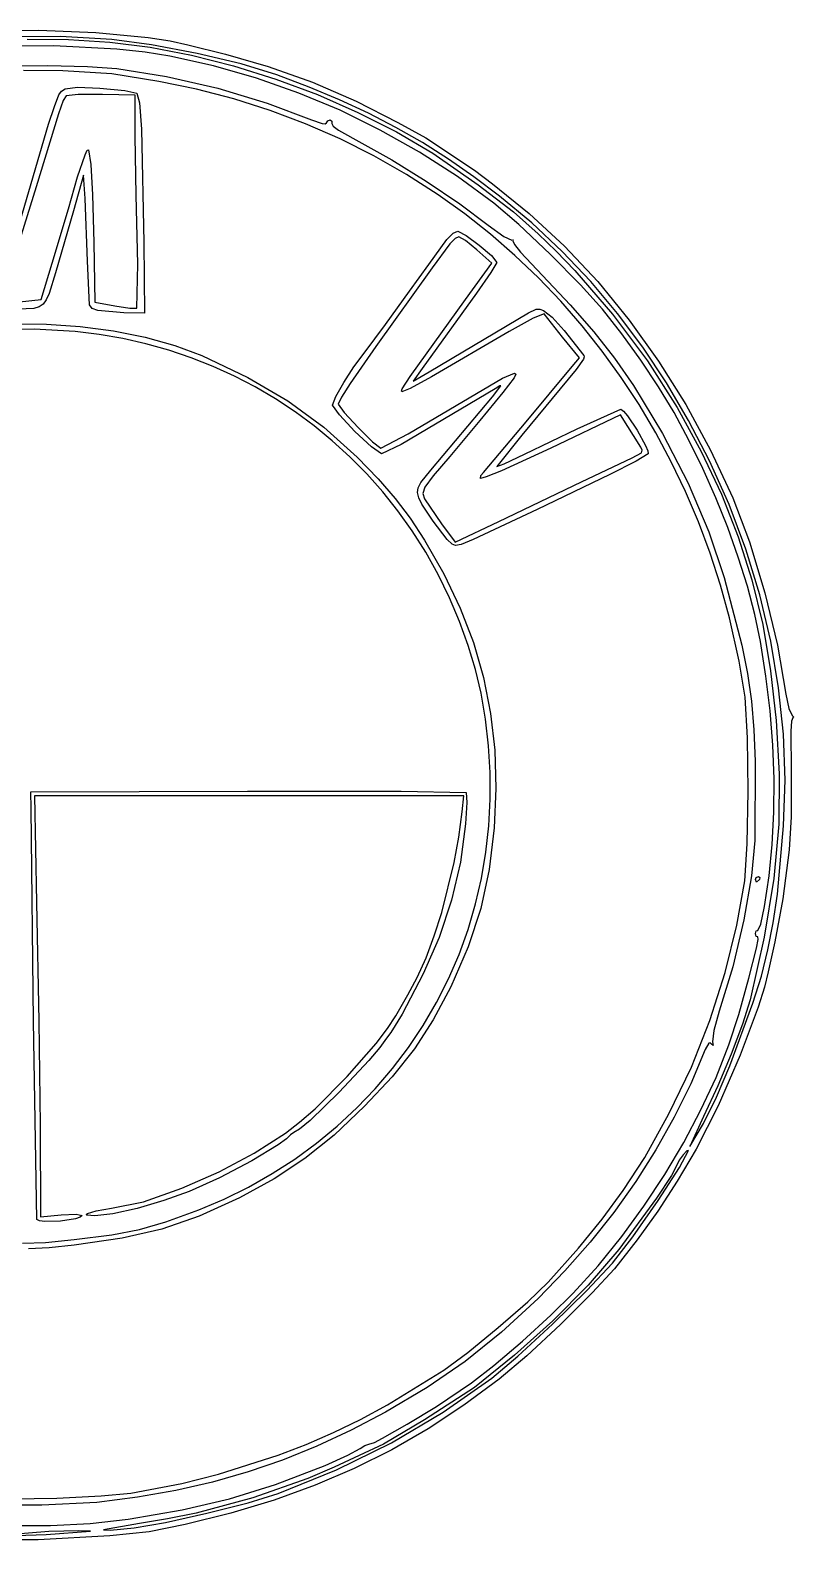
# Model space of a CAD drawing. Extents: x 5 to 198, y 33 to 225.
# Drawn here: x 101 to 197.8, y 33.4 to 224.8 of the extents above; entities that cross this region are included whole.
import ezdxf

# ---------------------------------------------------------------- set-up
doc = ezdxf.new("R2010")
doc.units = 0

msp = doc.modelspace()

# ---------------------------------------------------------------- linework, layer by layer
at = {"layer": 'Image'}
for p, q in [((95.283749, 224.69838), (102.0448, 224.82687)), ((104.795676, 224.032786), (98.03507, 223.999489)), ((102.0448, 224.82687), (109.272549, 224.533867)), ((111.319006, 223.659976), (104.795676, 224.032786)), ((109.272549, 224.533867), (115.92385, 223.8898)), ((103.948161, 222.846852), (96.044589, 222.811675)), ((100.580391, 223.705491), (105.820445, 223.643388)), ((111.932873, 222.409098), (103.948161, 222.846852)), ((105.820445, 223.643388), (111.077793, 223.316503)), ((111.077793, 223.316503), (116.168812, 222.683957)), ((116.358975, 222.98055), (111.319006, 223.659976)), ((115.538089, 222.023452), (111.932873, 222.409098)), ((115.92385, 223.8898), (118.70735, 223.458127)), ((116.168812, 222.683957), (121.42179, 221.674994)), ((122.121082, 221.877313), (116.358975, 222.98055)), ((118.70735, 223.458127), (120.955558, 222.965099)), ((120.955558, 222.965099), (125.718052, 221.777553)), ((98.018291, 220.307228), (103.177467, 220.330077)), ((103.177467, 220.330077), (108.229971, 220.207475)), ((108.229971, 220.207475), (111.959736, 219.951303)), ((118.662507, 221.532269), (115.538089, 222.023452)), ((124.199512, 220.297732), (118.662507, 221.532269)), ((121.42179, 221.674994), (126.759212, 220.316331)), ((127.713508, 220.541812), (122.121082, 221.877313)), ((129.652842, 218.737077), (124.199512, 220.297732)), ((125.718052, 221.777553), (131.136169, 220.237075)), ((126.759212, 220.316331), (132.103564, 218.634683)), ((132.244433, 219.165592), (127.713508, 220.541812)), ((131.136169, 220.237075), (136.740666, 218.221974)), ((105.080578, 219.65478), (100.102583, 219.703432)), ((111.319664, 219.274651), (105.080578, 219.65478)), ((117.251396, 218.33073), (111.319664, 219.274651)), ((111.959736, 219.951303), (118.242619, 218.947007)), ((122.057783, 217.340136), (117.251396, 218.33073)), ((118.242619, 218.947007), (124.733614, 217.454887)), ((135.007235, 216.85722), (129.652842, 218.737077)), ((132.103564, 218.634683), (137.37733, 216.656767)), ((136.340154, 217.618303), (132.244433, 219.165592)), ((104.05389, 215.16878), (104.588918, 216.635924)), ((104.588918, 216.635924), (104.924071, 217.083772)), ((104.924071, 217.083772), (105.3884, 217.374984)), ((105.533576, 216.500014), (105.161186, 215.917394)), ((105.3884, 217.374984), (106.956842, 217.589027)), ((107.054145, 216.678149), (105.533576, 216.500014)), ((106.956842, 217.589027), (109.798749, 217.481119)), ((110.107644, 216.688251), (107.054145, 216.678149)), ((109.798749, 217.481119), (112.950309, 217.197164)), ((114.252779, 216.578701), (110.107644, 216.688251)), ((112.950309, 217.197164), (114.502037, 216.845075)), ((114.273125, 211.396591), (114.252779, 216.578701)), ((114.502037, 216.845075), (114.822735, 215.595629)), ((126.769838, 216.113875), (122.057783, 217.340136)), ((124.733614, 217.454887), (131.00943, 215.586368)), ((140.247432, 214.665072), (135.007235, 216.85722)), ((140.196175, 216.006153), (136.340154, 217.618303)), ((136.740666, 218.221974), (142.301905, 215.823033)), ((137.37733, 216.656767), (142.502995, 214.409297)), ((103.292814, 212.917253), (104.05389, 215.16878)), ((105.161186, 215.917394), (104.531881, 214.201614)), ((114.822735, 215.595629), (115.062606, 212.281387)), ((131.38121, 214.654525), (126.769838, 216.113875)), ((131.00943, 215.586368), (136.64678, 213.452872)), ((135.885547, 212.96466), (131.38121, 214.654525)), ((143.851212, 214.308051), (140.196175, 216.006153)), ((145.358174, 212.167548), (140.247432, 214.665072)), ((142.301905, 215.823033), (147.590247, 213.131031)), ((99.695697, 200.610318), (103.292814, 212.917253)), ((104.531881, 214.201614), (101.708761, 204.979763)), ((140.276498, 211.046857), (135.885547, 212.96466)), ((136.64678, 213.452872), (137.970882, 212.996429)), ((137.970882, 212.996429), (138.356017, 212.965388)), ((138.356017, 212.965388), (138.528258, 213.071534)), ((138.528258, 213.071534), (138.722594, 213.336297)), ((138.722594, 213.336297), (139.014345, 213.446419)), ((139.014345, 213.446419), (139.217243, 213.310532)), ((139.217243, 213.310532), (139.197952, 212.983825)), ((139.197952, 212.983825), (139.373866, 212.654772)), ((139.373866, 212.654772), (140.075007, 212.129255)), ((142.502995, 214.409297), (147.403045, 211.918989)), ((147.343978, 212.502905), (143.851212, 214.308051)), ((150.713188, 210.569623), (147.343978, 212.502905)), ((147.590247, 213.131031), (151.132805, 211.18502)), ((114.404919, 203.921431), (114.273125, 211.396591)), ((115.062606, 212.281387), (115.370274, 197.924216)), ((140.075007, 212.129255), (143.034954, 210.500491)), ((144.547711, 208.903692), (140.276498, 211.046857)), ((150.3242, 209.371562), (145.358174, 212.167548)), ((147.403045, 211.918989), (151.999965, 209.212559)), ((151.132805, 211.18502), (157.291625, 207.094422)), ((106.964644, 206.214485), (107.921575, 209.036702)), ((107.921575, 209.036702), (108.185497, 209.602223)), ((108.185497, 209.602223), (108.351461, 209.658953)), ((108.351461, 209.658953), (108.652319, 207.801983)), ((143.034954, 210.500491), (146.832234, 208.398474)), ((148.692835, 206.53774), (144.547711, 208.903692)), ((155.13025, 206.284027), (150.3242, 209.371562)), ((153.997555, 208.487115), (150.713188, 210.569623)), ((151.999965, 209.212559), (157.759992, 205.20648)), ((108.652319, 207.801983), (108.87918, 203.954504)), ((146.832234, 208.398474), (151.171636, 205.701599)), ((157.235795, 206.234289), (153.997555, 208.487115)), ((157.291625, 207.094422), (159.584676, 205.343292)), ((101.708761, 204.979763), (99.828352, 198.83984)), ((105.804286, 202.157544), (106.964644, 206.214485)), ((107.726395, 206.426937), (106.435449, 201.910995)), ((107.942091, 203.498493), (107.726395, 206.426937)), ((152.705518, 203.951578), (148.692835, 206.53774)), ((151.171636, 205.701599), (155.444656, 202.805065)), ((159.761065, 202.911856), (155.13025, 206.284027)), ((160.466621, 203.790052), (157.235795, 206.234289)), ((157.759992, 205.20648), (162.230506, 201.809434)), ((159.584676, 205.343292), (164.252016, 201.596072)), ((108.21428, 195.551996), (107.942091, 203.498493)), ((108.87918, 203.954504), (109.034001, 197.924216)), ((114.588926, 195.170966), (114.404919, 203.921431)), ((156.075157, 201.532275), (152.705518, 203.951578)), ((164.5635, 200.378569), (160.466621, 203.790052)), ((103.741491, 195.278386), (105.804286, 202.157544)), ((106.435449, 201.910995), (104.184464, 194.043664)), ((155.444656, 202.805065), (159.042791, 200.104067)), ((159.317092, 198.968509), (156.075157, 201.532275)), ((162.907261, 200.207121), (159.761065, 202.911856)), ((162.230506, 201.809434), (165.355689, 198.998769)), ((164.252016, 201.596072), (168.707835, 197.45379)), ((154.57939, 199.076031), (155.173754, 199.335324)), ((155.173754, 199.335324), (156.249629, 198.798116)), ((159.042791, 200.104067), (161.009793, 198.661869)), ((166.888022, 196.444773), (162.907261, 200.207121)), ((168.417903, 196.772191), (164.5635, 200.378569)), ((109.034001, 197.924216), (109.137519, 190.339502)), ((115.370274, 197.924216), (115.471496, 188.928394)), ((151.501252, 195.130844), (153.773247, 198.293504)), ((154.192152, 197.737897), (151.920532, 194.675718)), ((153.773247, 198.293504), (154.57939, 199.076031)), ((154.860283, 198.418882), (154.192152, 197.737897)), ((155.299204, 198.629771), (154.860283, 198.418882)), ((156.164751, 198.13725), (155.299204, 198.629771)), ((157.618134, 196.953101), (156.164751, 198.13725)), ((156.249629, 198.798116), (157.914008, 197.572965)), ((157.914008, 197.572965), (159.443282, 196.239576)), ((162.428354, 196.264589), (159.317092, 198.968509)), ((161.009793, 198.661869), (162.0414, 198.182991)), ((162.0414, 198.182991), (162.222131, 198.243891)), ((162.222131, 198.243891), (162.143405, 198.099459)), ((162.143405, 198.099459), (162.35861, 197.664081)), ((162.35861, 197.664081), (163.139347, 196.693505)), ((165.355689, 198.998769), (167.667045, 196.819906)), ((168.707835, 197.45379), (172.935334, 192.93839)), ((102.334706, 190.692281), (103.741491, 195.278386)), ((108.478469, 189.992708), (108.21428, 195.551996)), ((156.168547, 190.691305), (159.490122, 195.276433)), ((159.490122, 195.276433), (157.618134, 196.953101)), ((160.113842, 195.377657), (159.362537, 194.082849)), ((159.443282, 196.239576), (160.113842, 195.377657)), ((165.405978, 193.424821), (162.428354, 196.264589)), ((163.139347, 196.693505), (165.903854, 193.721378)), ((170.752661, 192.552392), (166.888022, 196.444773)), ((167.667045, 196.819906), (170.043779, 194.358633)), ((172.041306, 192.956453), (168.417903, 196.772191)), ((104.184464, 194.043664), (103.373583, 191.442348)), ((114.46944, 189.556617), (114.588926, 195.170966)), ((151.920532, 194.675718), (144.793703, 184.695066)), ((149.045271, 191.714918), (151.501252, 195.130844)), ((159.362537, 194.082849), (157.556208, 191.487729)), ((168.246998, 190.453516), (165.405978, 193.424821)), ((165.903854, 193.721378), (169.433396, 190.011515)), ((170.043779, 194.358633), (174.80292, 188.826333)), ((103.373583, 191.442348), (103.003454, 190.629371)), ((146.002749, 187.511626), (149.045271, 191.714918)), ((157.556208, 191.487729), (150.670882, 181.928072)), ((173.550494, 189.45756), (170.752661, 192.552392)), ((175.445185, 188.916895), (172.041306, 192.956453)), ((172.935334, 192.93839), (176.917714, 188.071816)), ((101.423428, 189.547665), (99.469645, 189.462962)), ((99.620913, 190.398689), (102.334706, 190.692281)), ((102.079283, 189.731489), (101.423428, 189.547665)), ((102.588989, 190.075571), (102.079283, 189.731489)), ((103.003454, 190.629371), (102.588989, 190.075571)), ((108.819898, 189.554593), (108.478469, 189.992708)), ((109.549799, 189.268525), (108.819898, 189.554593)), ((109.137519, 190.339502), (111.706953, 189.851534)), ((111.706953, 189.851534), (113.578326, 189.563616)), ((113.578326, 189.563616), (114.46944, 189.556617)), ((149.150493, 180.911439), (156.168547, 190.691305)), ((170.948446, 187.35498), (168.246998, 190.453516)), ((169.433396, 190.011515), (172.431219, 186.572483)), ((112.833667, 189.002823), (109.549799, 189.268525)), ((115.471496, 188.928394), (112.833667, 189.002823)), ((151.552828, 181.486579), (164.160268, 188.969594)), ((164.722061, 188.295027), (161.680626, 186.601039)), ((164.160268, 188.969594), (165.121053, 189.43186)), ((166.118863, 188.843275), (164.722061, 188.295027)), ((165.121053, 189.43186), (165.576337, 189.439959)), ((165.576337, 189.439959), (166.050011, 189.281815)), ((166.050011, 189.281815), (167.157918, 188.414145)), ((168.481194, 185.917823), (166.118863, 188.843275)), ((167.157918, 188.414145), (168.655552, 186.723536)), ((176.004707, 186.311439), (173.550494, 189.45756)), ((174.80292, 188.826333), (179.252199, 182.876821)), ((178.641016, 184.639052), (175.445185, 188.916895)), ((176.917714, 188.071816), (180.638178, 182.876013)), ((101.467315, 186.91002), (96.428803, 186.777355)), ((98.73673, 187.590501), (103.009332, 187.556444)), ((106.642189, 186.622), (101.467315, 186.91002)), ((103.009332, 187.556444), (107.299412, 187.255084)), ((109.689189, 186.254771), (106.642189, 186.622)), ((107.299412, 187.255084), (111.511218, 186.696111)), ((112.689983, 185.736581), (109.689189, 186.254771)), ((111.511218, 186.696111), (115.548995, 185.889214)), ((115.64055, 185.069662), (112.689983, 185.736581)), ((115.548995, 185.889214), (119.316989, 184.844083)), ((143.320081, 183.872003), (146.002749, 187.511626)), ((161.680626, 186.601039), (151.856418, 180.865646)), ((170.617906, 183.260026), (168.481194, 185.917823)), ((168.655552, 186.723536), (171.1621, 183.573406)), ((173.507356, 184.133523), (170.948446, 187.35498)), ((172.431219, 186.572483), (175.052531, 183.216599)), ((178.40563, 182.970054), (176.004707, 186.311439)), ((118.536871, 184.256246), (115.64055, 185.069662)), ((121.374923, 183.298567), (118.536871, 184.256246)), ((119.316989, 184.844083), (122.719445, 183.570408)), ((144.793703, 184.695066), (141.517435, 180.036875)), ((142.019241, 182.15122), (143.320081, 183.872003)), ((175.920762, 180.793452), (173.507356, 184.133523)), ((181.640275, 180.108463), (178.641016, 184.639052)), ((124.150687, 182.198856), (121.374923, 183.298567)), ((122.719445, 183.570408), (128.572551, 180.782339)), ((126.860141, 180.959347), (124.150687, 182.198856)), ((140.712076, 180.147321), (142.019241, 182.15122)), ((150.670882, 181.928072), (149.51819, 180.316691)), ((163.85205, 175.150342), (169.687397, 182.193923)), ((169.687397, 182.193923), (170.617906, 183.260026)), ((171.12482, 183.095216), (170.214562, 181.778763)), ((171.21427, 183.389719), (171.12482, 183.095216)), ((171.1621, 183.573406), (171.21427, 183.389719)), ((175.052531, 183.216599), (177.452535, 179.756182)), ((180.645723, 179.589173), (178.40563, 182.970054)), ((179.252199, 182.876821), (183.010704, 176.985051)), ((180.638178, 182.876013), (184.079926, 177.372924)), ((129.499264, 179.582272), (126.860141, 180.959347)), ((128.572551, 180.782339), (133.649141, 177.805766)), ((139.703888, 178.360191), (140.712076, 180.147321)), ((141.517435, 180.036875), (140.422866, 178.29169)), ((148.141001, 179.345335), (149.150493, 180.911439)), ((151.856418, 180.865646), (149.155817, 179.398534)), ((149.51819, 180.316691), (151.552828, 181.486579)), ((157.537557, 178.75395), (160.845871, 180.683007)), ((160.845871, 180.683007), (162.376344, 181.342364)), ((162.329932, 180.739696), (160.907591, 178.88268)), ((162.537689, 181.198304), (162.329932, 180.739696)), ((162.376344, 181.342364), (162.537689, 181.198304)), ((170.214562, 181.778763), (163.323077, 173.471087)), ((178.185697, 177.339075), (175.920762, 180.793452)), ((184.454437, 175.310665), (181.640275, 180.108463)), ((132.064036, 178.069863), (129.499264, 179.582272)), ((134.550436, 176.424353), (132.064036, 178.069863)), ((139.299981, 177.289715), (139.703888, 178.360191)), ((140.422866, 178.29169), (140.005534, 177.41453)), ((159.937455, 179.346848), (148.003915, 172.282575)), ((148.024268, 179.049496), (148.141001, 179.345335)), ((148.075971, 178.947516), (148.024268, 179.049496)), ((149.155817, 179.398534), (148.075971, 178.947516)), ((148.89691, 173.647739), (157.537557, 178.75395)), ((151.762271, 169.021163), (159.600905, 178.324981)), ((160.907591, 178.88268), (157.997178, 175.320181)), ((159.600905, 178.324981), (160.645277, 179.716479)), ((160.49687, 179.710756), (159.937455, 179.346848)), ((160.645277, 179.716479), (160.49687, 179.710756)), ((177.452535, 179.756182), (181.139342, 173.666256)), ((182.617443, 176.324564), (180.645723, 179.589173)), ((133.649141, 177.805766), (138.184949, 174.486286)), ((136.954443, 174.647975), (134.550436, 176.424353)), ((140.173661, 176.036017), (139.299981, 177.289715)), ((140.005534, 177.41453), (140.785235, 176.334269)), ((140.785235, 176.334269), (142.536001, 174.433578)), ((170.340012, 174.259145), (175.859742, 176.757576)), ((175.859742, 176.757576), (176.184885, 176.53321)), ((176.184885, 176.53321), (176.683459, 175.937735)), ((180.299195, 173.774702), (178.185697, 177.339075)), ((184.499228, 172.855145), (182.617443, 176.324564)), ((183.010704, 176.985051), (186.042803, 171.408891)), ((184.079926, 177.372924), (187.22616, 171.584494)), ((139.272036, 172.742962), (136.954443, 174.647975)), ((138.184949, 174.486286), (142.41571, 170.669494)), ((142.147349, 173.944887), (140.173661, 176.036017)), ((142.536001, 174.433578), (144.37533, 172.624404)), ((157.997178, 175.320181), (154.167537, 170.777291)), ((158.435346, 168.754249), (163.85205, 175.150342)), ((163.641617, 171.041228), (170.340012, 174.259145)), ((175.821261, 176.05202), (166.973048, 171.835297)), ((178.392455, 171.966239), (175.821261, 176.05202)), ((176.683459, 175.937735), (177.9159, 174.099179)), ((187.094979, 170.231194), (184.454437, 175.310665)), ((141.499195, 170.711545), (139.272036, 172.742962)), ((144.250015, 171.982026), (142.147349, 173.944887)), ((144.37533, 172.624404), (145.420717, 171.818692)), ((145.420717, 171.818692), (148.89691, 173.647739)), ((163.323077, 173.471087), (160.113842, 169.493283)), ((177.9159, 174.099179), (178.987067, 172.173354)), ((182.258289, 170.10464), (180.299195, 173.774702)), ((181.139342, 173.666256), (184.3768, 167.394639)), ((186.273441, 169.23658), (184.499228, 172.855145)), ((143.631898, 168.555958), (141.499195, 170.711545)), ((142.41571, 170.669494), (145.081526, 167.926477)), ((145.51063, 171.113139), (144.250015, 171.982026)), ((148.003915, 172.282575), (145.51063, 171.113139)), ((154.167537, 170.777291), (152.067659, 168.303483)), ((166.973048, 171.835297), (160.721682, 168.962554)), ((161.08398, 169.826438), (163.641617, 171.041228)), ((170.873551, 167.56321), (177.292385, 170.585137)), ((177.292385, 170.585137), (178.46692, 171.246243)), ((179.326962, 171.091708), (177.798194, 170.169341)), ((178.550425, 171.554452), (178.392455, 171.966239)), ((178.46692, 171.246243), (178.550425, 171.554452)), ((178.987067, 172.173354), (179.284049, 171.468793)), ((179.284049, 171.468793), (179.326962, 171.091708)), ((186.042803, 171.408891), (188.613557, 165.973022)), ((187.22616, 171.584494), (190.060081, 165.532668)), ((145.666125, 166.278433), (143.631898, 168.555958)), ((150.486938, 167.451732), (151.762271, 169.021163)), ((158.110571, 168.353284), (158.435346, 168.754249)), ((160.721682, 168.962554), (158.791408, 168.170618)), ((160.113842, 169.493283), (161.08398, 169.826438)), ((174.453343, 168.486814), (165.229115, 164.063688)), ((177.798194, 170.169341), (174.453343, 168.486814)), ((184.060013, 166.333198), (182.258289, 170.10464)), ((187.920501, 165.520788), (186.273441, 169.23658)), ((189.586889, 164.691487), (187.094979, 170.231194)), ((145.081526, 167.926477), (147.260153, 165.428451)), ((150.093575, 166.186885), (150.178663, 166.812707)), ((150.178663, 166.812707), (150.486938, 167.451732)), ((151.015524, 166.886601), (150.741132, 166.072569)), ((152.067659, 168.303483), (151.015524, 166.886601)), ((158.048523, 167.977103), (158.110571, 168.353284)), ((158.791408, 168.170618), (158.048523, 167.977103)), ((160.385418, 162.535427), (170.873551, 167.56321)), ((170.873551, 167.56321), (170.873551, 167.56321)), ((184.3768, 167.394639), (187.033714, 161.218384)), ((147.597854, 163.881202), (145.666125, 166.278433)), ((147.260153, 165.428451), (149.153545, 162.927488)), ((150.234368, 165.511325), (150.093575, 166.186885)), ((150.603735, 164.723083), (150.234368, 165.511325)), ((152.038972, 162.556784), (150.603735, 164.723083)), ((150.741132, 166.072569), (150.974486, 165.407314)), ((150.974486, 165.407314), (153.123215, 162.237962)), ((185.701401, 162.464684), (184.060013, 166.333198)), ((189.420828, 161.759691), (187.920501, 165.520788)), ((188.613557, 165.973022), (190.751637, 160.574584)), ((191.717762, 159.006469), (189.586889, 164.691487)), ((190.060081, 165.532668), (192.180553, 159.925426)), ((149.415085, 161.34373), (147.597854, 163.881202)), ((149.153545, 162.927488), (150.963657, 160.175662)), ((165.229115, 164.063688), (157.144372, 160.248203)), ((151.120721, 158.637189), (149.415085, 161.34373)), ((153.83971, 160.257687), (152.038972, 162.556784)), ((152.038972, 162.556784), (152.038972, 162.556784)), ((153.123215, 162.237962), (154.83617, 159.882863)), ((154.83617, 159.882863), (160.385418, 162.535427)), ((187.179485, 158.503406), (185.701401, 162.464684)), ((187.033714, 161.218384), (188.978895, 155.414546)), ((190.75484, 158.00521), (189.420828, 161.759691)), ((150.963657, 160.175662), (153.430785, 155.870188)), ((154.465319, 159.669897), (153.83971, 160.257687)), ((154.89399, 159.471487), (154.465319, 159.669897)), ((155.60328, 159.619249), (154.89399, 159.471487)), ((157.144372, 160.248203), (155.60328, 159.619249)), ((190.751637, 160.574584), (192.485712, 155.110717)), ((193.480058, 153.213278), (191.717762, 159.006469)), ((192.180553, 159.925426), (194.125264, 153.474445)), ((152.699225, 155.79566), (151.120721, 158.637189)), ((188.491299, 154.453672), (187.179485, 158.503406)), ((191.902958, 154.309265), (190.75484, 158.00521)), ((154.135059, 152.853222), (152.699225, 155.79566)), ((153.430785, 155.870188), (155.495042, 151.547489)), ((188.978895, 155.414546), (191.189193, 146.857173)), ((192.485712, 155.110717), (193.844455, 149.47856)), ((189.633878, 150.319791), (188.491299, 154.453672)), ((192.845599, 150.723777), (191.902958, 154.309265)), ((194.866236, 147.349047), (193.480058, 153.213278)), ((194.125264, 153.474445), (195.719015, 146.828203)), ((155.412687, 149.843953), (154.135059, 152.853222)), ((155.495042, 151.547489), (157.163281, 147.17926)), ((156.516571, 146.801935), (155.412687, 149.843953)), ((190.864588, 144.805282), (189.633878, 150.319791)), ((193.563184, 147.300666), (192.845599, 150.723777)), ((193.844455, 149.47856), (194.856534, 143.575252)), ((157.431174, 143.761247), (156.516571, 146.801935)), ((157.163281, 147.17926), (158.442354, 142.7372)), ((191.189193, 146.857173), (191.913513, 143.236473)), ((194.265199, 142.901272), (193.563184, 147.300666)), ((195.868753, 141.450914), (194.866236, 147.349047)), ((195.719015, 146.828203), (196.786607, 140.63518)), ((158.140957, 140.755968), (157.431174, 143.761247)), ((191.621198, 140.245122), (190.864588, 144.805282)), ((158.442354, 142.7372), (159.339115, 138.193005)), ((191.913513, 143.236473), (192.421185, 139.733239)), ((194.785986, 138.520427), (194.265199, 142.901272)), ((194.856534, 143.575252), (195.55062, 137.297934)), ((158.710724, 137.444713), (158.140957, 140.755968)), ((191.91612, 135.104877), (191.621198, 140.245122)), ((196.480068, 135.556012), (195.868753, 141.450914)), ((196.786607, 140.63518), (197.146845, 138.830383)), ((159.339115, 138.193005), (159.860416, 133.518373)), ((192.421185, 139.733239), (192.740138, 136.106577)), ((195.125241, 134.177538), (194.785986, 138.520427)), ((197.146845, 138.830383), (197.569796, 137.90656)), ((197.569796, 137.90656), (197.792444, 137.695594)), ((159.091997, 134.088232), (158.710724, 137.444713)), ((192.740138, 136.106577), (192.898301, 132.115594)), ((195.55062, 137.297934), (195.955385, 130.543744)), ((197.519346, 137.183492), (197.432048, 135.921167)), ((197.432048, 135.921167), (197.450011, 130.848149)), ((197.671102, 137.604692), (197.519346, 137.183492)), ((197.792444, 137.695594), (197.671102, 137.604692)), ((159.285253, 130.704892), (159.091997, 134.088232)), ((192.002935, 128.305285), (191.91612, 135.104877)), ((195.282662, 129.892017), (195.125241, 134.177538)), ((196.692639, 129.701479), (196.480068, 135.556012)), ((159.860416, 133.518373), (160.013111, 128.685001)), ((192.898301, 132.115594), (192.843971, 122.077088)), ((159.290967, 127.313058), (159.285253, 130.704892)), ((195.955385, 130.543744), (195.9037, 124.124634)), ((197.450011, 130.848149), (197.440234, 125.091603)), ((101.05331, 128.25069), (128.535281, 128.341064)), ((128.535281, 128.341064), (148.012627, 128.326531)), ((148.012627, 128.326531), (156.249432, 128.164677)), ((160.013111, 128.685001), (159.804052, 123.664586)), ((191.885731, 121.654785), (192.002935, 128.305285)), ((195.257946, 125.683271), (195.282662, 129.892017)), ((196.498926, 123.924449), (196.692639, 129.701479)), ((101.077757, 126.134026), (101.05331, 128.25069)), ((128.719913, 127.721524), (101.508543, 127.721524)), ((101.508543, 127.721524), (101.753084, 114.227791)), ((155.931271, 127.721524), (128.719913, 127.721524)), ((155.718197, 125.693057), (155.931271, 127.721524)), ((156.322028, 126.888178), (156.170531, 124.193752)), ((156.249432, 128.164677), (156.322028, 126.888178)), ((159.109617, 123.931099), (159.290967, 127.313058)), ((101.365957, 99.14656), (101.077757, 126.134026)), ((155.300283, 122.498538), (155.718197, 125.693057)), ((195.050788, 121.57071), (195.257946, 125.683271)), ((197.440234, 125.091603), (197.18936, 120.882192)), ((156.170531, 124.193752), (155.520677, 119.319249)), ((158.741678, 120.577381), (159.109617, 123.931099)), ((159.804052, 123.664586), (159.180601, 118.402858)), ((195.9037, 124.124634), (195.270316, 117.231143)), ((195.708624, 115.250227), (196.498926, 123.924449)), ((154.721529, 119.268542), (155.300283, 122.498538)), ((191.568593, 116.961818), (191.885731, 121.654785)), ((192.843971, 122.077088), (192.434589, 117.571109)), ((194.660886, 117.573744), (195.050788, 121.57071)), ((197.18936, 120.882192), (196.41383, 114.668764)), ((153.152234, 112.941446), (154.721529, 119.268542)), ((155.520677, 119.319249), (154.400121, 114.494597)), ((158.187627, 117.27027), (158.741678, 120.577381)), ((157.447941, 114.028135), (158.187627, 117.27027)), ((159.180601, 118.402858), (158.097987, 113.455359)), ((190.571198, 111.314834), (191.568593, 116.961818)), ((192.434589, 117.571109), (191.454543, 112.010315)), ((192.922134, 117.138204), (193.031878, 117.387355)), ((193.077703, 116.785428), (192.922134, 117.138204)), ((192.922134, 117.138204), (192.922134, 117.138204)), ((193.031878, 117.387355), (193.295733, 117.490984)), ((193.4513, 117.138204), (193.077703, 116.785428)), ((193.295733, 117.490984), (193.495539, 117.387355)), ((193.495539, 117.387355), (193.4513, 117.138204)), ((195.270316, 117.231143), (194.050761, 109.828779)), ((194.087937, 113.711781), (194.660886, 117.573744)), ((195.183178, 111.617585), (195.708624, 115.250227)), ((101.753084, 114.227791), (102.074843, 99.14656)), ((154.400121, 114.494597), (152.821845, 109.765752)), ((158.097987, 113.455359), (156.489315, 108.577878)), ((156.493727, 110.774905), (157.447941, 114.028135)), ((193.597759, 111.470508), (194.087937, 113.711781)), ((196.41383, 114.668764), (195.405923, 109.200714)), ((152.197061, 109.96401), (153.152234, 112.941446)), ((189.067757, 105.326389), (190.571198, 111.314834)), ((191.454543, 112.010315), (190.043353, 106.065983)), ((193.21994, 110.645798), (193.597759, 111.470508)), ((194.51864, 108.221357), (195.183178, 111.617585)), ((152.821845, 109.765752), (150.798829, 105.178667)), ((151.151783, 107.190427), (152.197061, 109.96401)), ((155.344929, 107.59998), (156.493727, 110.774905)), ((194.050761, 109.828779), (192.240565, 101.88305)), ((192.922134, 110.259046), (193.009615, 110.608112)), ((193.009653, 109.910004), (192.922134, 110.259046)), ((193.009615, 110.608112), (193.21994, 110.645798)), ((193.220067, 109.872374), (193.009653, 109.910004)), ((193.043485, 108.407144), (193.252756, 109.526904)), ((193.252756, 109.526904), (193.220067, 109.872374)), ((195.405923, 109.200714), (194.533698, 105.4042)), ((154.007816, 104.510283), (155.344929, 107.59998)), ((156.489315, 108.577878), (154.287692, 103.526206)), ((192.103088, 104.610432), (193.043485, 108.407144)), ((193.675837, 104.88662), (194.51864, 108.221357)), ((150.034084, 104.680527), (151.151783, 107.190427)), ((187.12961, 99.246637), (189.067757, 105.326389)), ((190.043353, 106.065983), (188.340538, 100.409391)), ((194.533698, 105.4042), (194.067679, 103.467911)), ((150.798829, 105.178667), (148.140048, 100.063269)), ((148.861648, 102.494144), (150.034084, 104.680527)), ((154.287692, 103.526206), (152.079967, 99.339535)), ((152.488655, 101.512737), (154.007816, 104.510283)), ((190.806922, 100.013585), (192.103088, 104.610432)), ((192.615595, 101.438451), (193.675837, 104.88662)), ((194.067679, 103.467911), (193.275793, 100.954393)), ((147.330694, 99.852116), (148.861648, 102.494144)), ((150.793712, 98.614263), (152.488655, 101.512737)), ((192.240565, 101.88305), (191.285036, 98.783803)), ((146.287242, 98.230469), (147.330694, 99.852116)), ((148.140048, 100.063269), (146.699066, 97.735452)), ((188.340538, 100.409391), (187.642314, 97.96962)), ((189.563033, 96.147954), (190.806922, 100.013585)), ((189.686109, 93.502124), (192.615595, 101.438451)), ((193.275793, 100.954393), (190.981095, 94.852432)), ((101.788469, 74.011175), (101.365957, 99.14656)), ((102.074843, 99.14656), (102.205211, 85.956944)), ((144.848609, 96.334192), (146.287242, 98.230469)), ((146.699066, 97.735452), (146.148976, 96.992336)), ((148.929256, 95.821786), (150.793712, 98.614263)), ((152.079967, 99.339535), (149.681242, 95.636451)), ((184.828095, 93.325734), (187.12961, 99.246637)), ((187.642314, 97.96962), (187.472494, 96.52884)), ((191.285036, 98.783803), (189.869428, 94.993777)), ((141.172671, 92.129537), (144.848609, 96.334192)), ((145.308713, 95.820774), (143.896881, 94.157526)), ((146.148976, 96.992336), (145.308713, 95.820774)), ((146.901555, 93.142228), (148.929256, 95.821786)), ((186.99966, 96.362173), (186.569096, 95.554402)), ((187.177844, 96.417334), (186.99966, 96.362173)), ((187.353466, 96.259955), (187.177844, 96.417334)), ((187.549829, 96.083442), (187.353466, 96.259955)), ((187.472494, 96.52884), (187.549829, 96.083442)), ((187.932351, 92.0328), (189.563033, 96.147954)), ((143.896881, 94.157526), (140.143002, 90.154747)), ((149.681242, 95.636451), (146.85586, 92.089925)), ((186.569096, 95.554402), (184.725208, 91.231862)), ((189.869428, 94.993777), (188.165109, 90.94361)), ((190.981095, 94.852432), (188.182957, 88.411852)), ((137.076623, 88.061718), (141.172671, 92.129537)), ((146.85586, 92.089925), (143.368161, 88.372929)), ((144.716875, 90.582511), (146.901555, 93.142228)), ((181.947318, 87.409528), (184.828095, 93.325734)), ((186.016666, 87.895164), (187.932351, 92.0328)), ((187.989835, 89.532827), (189.686109, 93.502124)), ((140.143002, 90.154747), (136.456329, 86.581546)), ((142.381484, 88.149559), (144.716875, 90.582511)), ((184.725208, 91.231862), (182.635685, 86.994678)), ((188.165109, 90.94361), (186.343447, 87.063936)), ((135.112851, 86.336487), (137.076623, 88.061718)), ((143.368161, 88.372929), (139.496329, 84.712697)), ((139.901651, 85.850294), (142.381484, 88.149559)), ((188.182957, 88.411852), (185.414734, 82.946186)), ((186.357724, 86.181993), (187.989835, 89.532827)), ((133.334206, 84.954302), (135.112851, 86.336487)), ((136.456329, 86.581546), (135.128503, 85.45527)), ((178.888784, 81.857189), (181.947318, 87.409528)), ((182.635685, 86.994678), (180.308126, 82.854163)), ((183.838969, 83.771731), (186.016666, 87.895164)), ((186.343447, 87.063936), (184.610444, 83.27158)), ((184.610444, 83.27158), (186.357724, 86.181993)), ((186.357724, 86.181993), (186.357724, 86.181993)), ((102.205211, 85.956944), (102.258361, 74.354829)), ((129.363084, 82.407599), (133.334206, 84.954302)), ((133.46662, 84.246154), (132.408857, 83.4794)), ((133.949509, 84.75814), (133.46662, 84.246154)), ((134.405849, 85.035468), (133.949509, 84.75814)), ((135.128503, 85.45527), (134.405849, 85.035468)), ((139.496329, 84.712697), (135.783492, 81.724383)), ((137.283642, 83.691639), (139.901651, 85.850294)), ((124.920013, 80.054496), (129.363084, 82.407599)), ((132.408857, 83.4794), (129.078926, 81.468633)), ((134.533724, 81.680517), (137.283642, 83.691639)), ((180.308126, 82.854163), (177.750133, 78.821626)), ((181.42225, 79.699187), (183.838969, 83.771731)), ((185.414734, 82.946186), (182.995419, 78.857032)), ((183.304717, 80.606812), (184.447636, 82.772024)), ((184.227342, 82.721056), (183.750807, 82.208479)), ((184.447636, 82.772024), (184.227342, 82.721056)), ((129.078926, 81.468633), (124.98014, 79.299938)), ((131.658166, 79.823851), (134.533724, 81.680517)), ((135.783492, 81.724383), (131.891433, 79.161091)), ((176.154097, 77.667076), (178.888784, 81.857189)), ((180.579582, 76.413009), (183.304717, 80.606812)), ((183.052214, 81.056447), (182.274027, 79.599765)), ((183.273831, 81.54878), (183.052214, 81.056447)), ((183.750807, 82.208479), (183.273831, 81.54878)), ((120.178223, 77.978529), (124.920013, 80.054496)), ((124.98014, 79.299938), (121.132921, 77.547415)), ((131.891433, 79.161091), (127.481939, 76.77592)), ((128.663235, 78.128563), (131.658166, 79.823851)), ((177.750133, 78.821626), (174.969306, 74.908381)), ((178.7895, 75.714218), (181.42225, 79.699187)), ((182.274027, 79.599765), (180.36921, 76.720856)), ((182.995419, 78.857032), (180.538537, 75.077085)), ((115.310944, 76.263232), (120.178223, 77.978529)), ((121.132921, 77.547415), (117.914278, 76.401778)), ((122.340324, 75.249816), (125.555199, 76.601577)), ((127.481939, 76.77592), (122.373295, 74.433388)), ((125.555199, 76.601577), (128.663235, 78.128563)), ((173.509919, 74.03428), (176.154097, 77.667076)), ((180.36921, 76.720856), (175.603367, 70.221725)), ((104.904191, 74.594586), (106.801441, 74.675598)), ((106.801441, 74.675598), (107.550021, 74.513015)), ((108.037628, 74.649923), (108.216895, 74.782955)), ((108.216895, 74.782955), (109.304353, 75.108925)), ((111.428675, 74.732495), (109.155143, 74.464538)), ((109.304353, 75.108925), (111.254006, 75.462606)), ((111.254006, 75.462606), (115.310944, 76.263232)), ((114.513958, 75.420857), (111.428675, 74.732495)), ((117.914278, 76.401778), (114.513958, 75.420857)), ((118.175022, 73.710037), (122.340324, 75.249816)), ((174.969306, 74.908381), (171.973245, 71.125739)), ((175.963707, 71.85351), (178.7895, 75.714218)), ((177.37193, 71.81944), (180.579582, 76.413009)), ((180.538537, 75.077085), (177.925363, 71.432486)), ((102.136739, 73.839674), (101.788469, 74.011175)), ((101.788469, 74.011175), (101.788469, 74.011175)), ((102.836683, 73.756472), (102.136739, 73.839674)), ((102.258361, 74.354829), (104.904191, 74.594586)), ((104.800775, 73.812212), (102.836683, 73.756472)), ((106.699102, 74.092895), (104.800775, 73.812212)), ((107.31684, 74.290869), (106.699102, 74.092895)), ((107.550021, 74.513015), (107.31684, 74.290869)), ((108.123276, 74.547293), (108.037628, 74.649923)), ((109.155143, 74.464538), (108.123276, 74.547293)), ((117.661136, 72.78645), (112.626053, 71.628053)), ((114.838192, 72.72927), (118.175022, 73.710037)), ((122.373295, 74.433388), (117.661136, 72.78645)), ((170.493034, 70.360977), (173.509919, 74.03428)), ((99.996953, 70.997327), (102.892915, 71.095012)), ((102.892915, 71.095012), (106.546331, 71.460124)), ((106.546328, 71.460124), (111.30393, 72.061353)), ((106.546331, 71.460124), (106.546328, 71.460124)), ((112.626053, 71.628053), (106.548635, 70.751145)), ((111.30393, 72.061353), (114.838192, 72.72927)), ((171.973245, 71.125739), (168.76955, 67.48501)), ((172.967863, 68.153748), (175.963707, 71.85351)), ((174.781463, 68.454932), (177.37193, 71.81944)), ((177.925363, 71.432486), (175.037175, 67.749377)), ((103.364392, 70.423515), (100.761069, 70.295783)), ((106.548635, 70.751145), (103.364392, 70.423515)), ((166.640223, 66.049346), (170.493034, 70.360977)), ((175.603367, 70.221725), (171.694813, 65.701281)), ((168.76955, 67.48501), (165.365822, 63.997508)), ((169.824959, 64.651618), (172.967863, 68.153748)), ((171.538808, 65.017588), (174.781463, 68.454932)), ((175.037175, 67.749377), (172.242303, 64.702308)), ((164.056254, 63.560263), (166.640223, 66.049346)), ((171.694813, 65.701281), (167.231834, 61.171761)), ((160.320438, 60.309635), (164.056254, 63.560263)), ((165.365822, 63.997508), (160.713779, 59.714554)), ((166.989237, 61.864518), (169.824959, 64.651618)), ((167.173254, 60.737906), (171.538808, 65.017588)), ((172.242303, 64.702308), (168.201977, 60.708647)), ((163.379357, 58.587828), (166.989237, 61.864518)), ((160.713779, 59.714554), (156.119938, 56.01717)), ((156.437227, 57.143426), (160.320438, 60.309635)), ((167.231834, 61.171761), (162.376429, 56.788118)), ((162.795944, 56.676025), (167.173254, 60.737906)), ((168.201977, 60.708647), (163.930728, 56.74026)), ((159.771188, 55.505121), (163.379357, 58.587828)), ((156.119938, 56.01717), (151.31508, 52.70456)), ((153.411073, 54.907595), (156.437227, 57.143426)), ((162.376429, 56.788118), (157.290596, 52.705307)), ((159.518019, 53.892086), (162.795944, 56.676025)), ((163.930728, 56.74026), (160.443084, 53.769012)), ((146.278384, 50.523236), (153.411073, 54.907595)), ((153.343356, 49.57338), (159.518019, 53.892086)), ((160.443084, 53.769012), (155.967908, 50.461173)), ((156.940603, 53.299973), (159.771188, 55.505121)), ((151.31508, 52.70456), (146.029986, 49.575927)), ((157.290596, 52.705307), (150.972637, 48.590759)), ((152.470596, 50.302668), (156.940603, 53.299973)), ((142.842853, 48.663886), (146.278384, 50.523236)), ((148.745874, 48.044751), (152.470596, 50.302668)), ((155.967908, 50.461173), (151.443685, 47.483418)), ((139.42329, 46.993516), (142.842853, 48.663886)), ((146.029986, 49.575927), (141.643316, 47.273667)), ((145.649973, 46.281562), (148.745874, 48.044751)), ((150.972637, 48.590759), (145.750641, 45.524405)), ((146.763189, 45.691384), (153.343356, 49.57338)), ((135.966265, 45.487444), (139.42329, 46.993516)), ((141.643316, 47.273667), (137.308856, 45.25359)), ((144.630668, 45.748321), (145.649973, 46.281562)), ((151.443685, 47.483418), (146.822813, 44.813701)), ((124.836109, 41.708211), (132.418347, 44.12099)), ((132.418347, 44.12099), (135.966265, 45.487444)), ((137.308856, 45.25359), (132.973346, 43.499042)), ((138.353403, 42.828309), (141.230983, 44.103107)), ((142.6958, 44.087251), (139.514392, 42.582975)), ((139.786138, 42.250751), (146.763189, 45.691384)), ((141.230983, 44.103107), (142.790897, 44.961886)), ((146.822813, 44.813701), (142.057695, 42.42997)), ((145.750641, 45.524405), (142.6958, 44.087251)), ((142.790897, 44.961886), (143.377169, 45.359552)), ((143.377169, 45.359552), (143.913864, 45.525723)), ((143.913864, 45.525723), (144.630668, 45.748321)), ((132.973346, 43.499042), (128.583529, 41.993369)), ((132.074995, 40.414795), (138.353403, 42.828309)), ((132.420823, 39.25614), (139.786138, 42.250751)), ((139.514392, 42.582975), (136.181897, 41.180181)), ((142.057695, 42.42997), (137.100731, 40.310179)), ((113.723623, 39.325344), (120.167423, 40.524114)), ((124.086145, 40.719915), (119.427935, 39.662028)), ((120.167423, 40.524114), (124.836109, 41.708211)), ((128.583529, 41.993369), (124.086145, 40.719915)), ((126.252161, 38.591733), (132.074995, 40.414795)), ((136.181897, 41.180181), (129.192663, 38.718994)), ((137.100731, 40.310179), (131.904324, 38.432276)), ((98.592773, 38.580512), (104.357529, 38.690465)), ((104.357529, 38.690465), (109.954644, 38.957088)), ((114.555642, 38.803051), (109.416006, 38.126331)), ((109.954644, 38.957088), (113.723623, 39.325344)), ((113.723623, 39.325344), (113.723623, 39.325344)), ((119.427935, 39.662028), (114.555642, 38.803051)), ((120.234308, 37.181468), (126.252161, 38.591733)), ((129.192663, 38.718994), (121.986133, 36.783608)), ((131.904324, 38.432276), (126.420873, 36.774214)), ((128.580703, 38.082036), (132.420823, 39.25614)), ((102.436182, 37.775748), (99.152337, 37.773193)), ((109.416006, 38.126331), (102.436182, 37.775748)), ((113.370847, 36.006344), (120.234308, 37.181468)), ((118.127074, 35.604057), (123.374663, 36.76003)), ((121.986133, 36.783608), (118.382016, 36.038063)), ((126.420873, 36.774214), (120.602781, 35.313943)), ((123.374663, 36.76003), (128.580703, 38.082036)), ((98.428263, 35.210701), (103.553848, 35.189162)), ((102.963914, 34.049972), (108.608353, 34.488188)), ((107.126868, 34.548732), (103.317307, 34.427921)), ((103.553848, 35.189162), (108.554279, 35.452722)), ((108.608353, 34.488188), (107.126868, 34.548732)), ((108.554279, 35.452722), (113.370847, 36.006344)), ((108.608353, 34.488188), (108.608353, 34.488188)), ((114.820338, 35.453937), (110.256793, 34.646443)), ((110.256793, 34.646443), (111.12082, 34.627057)), ((111.12082, 34.627057), (114.162305, 34.928052)), ((113.370847, 36.006344), (113.370847, 36.006344)), ((114.162305, 34.928052), (118.127074, 35.604057)), ((114.162305, 34.928052), (114.162305, 34.928052)), ((118.382016, 36.038063), (114.820338, 35.453937)), ((120.602781, 35.313943), (116.064799, 34.384909)), ((103.317307, 34.427921), (97.67287, 33.989705)), ((101.986102, 33.399219), (98.267074, 33.389581)), ((99.1541, 33.929752), (102.963914, 34.049972)), ((111.077793, 33.903935), (101.986102, 33.399219)), ((116.064799, 34.384909), (111.077793, 33.903935))]:
    msp.add_line(p, q, dxfattribs=at)

doc.saveas('drawing.dxf')
